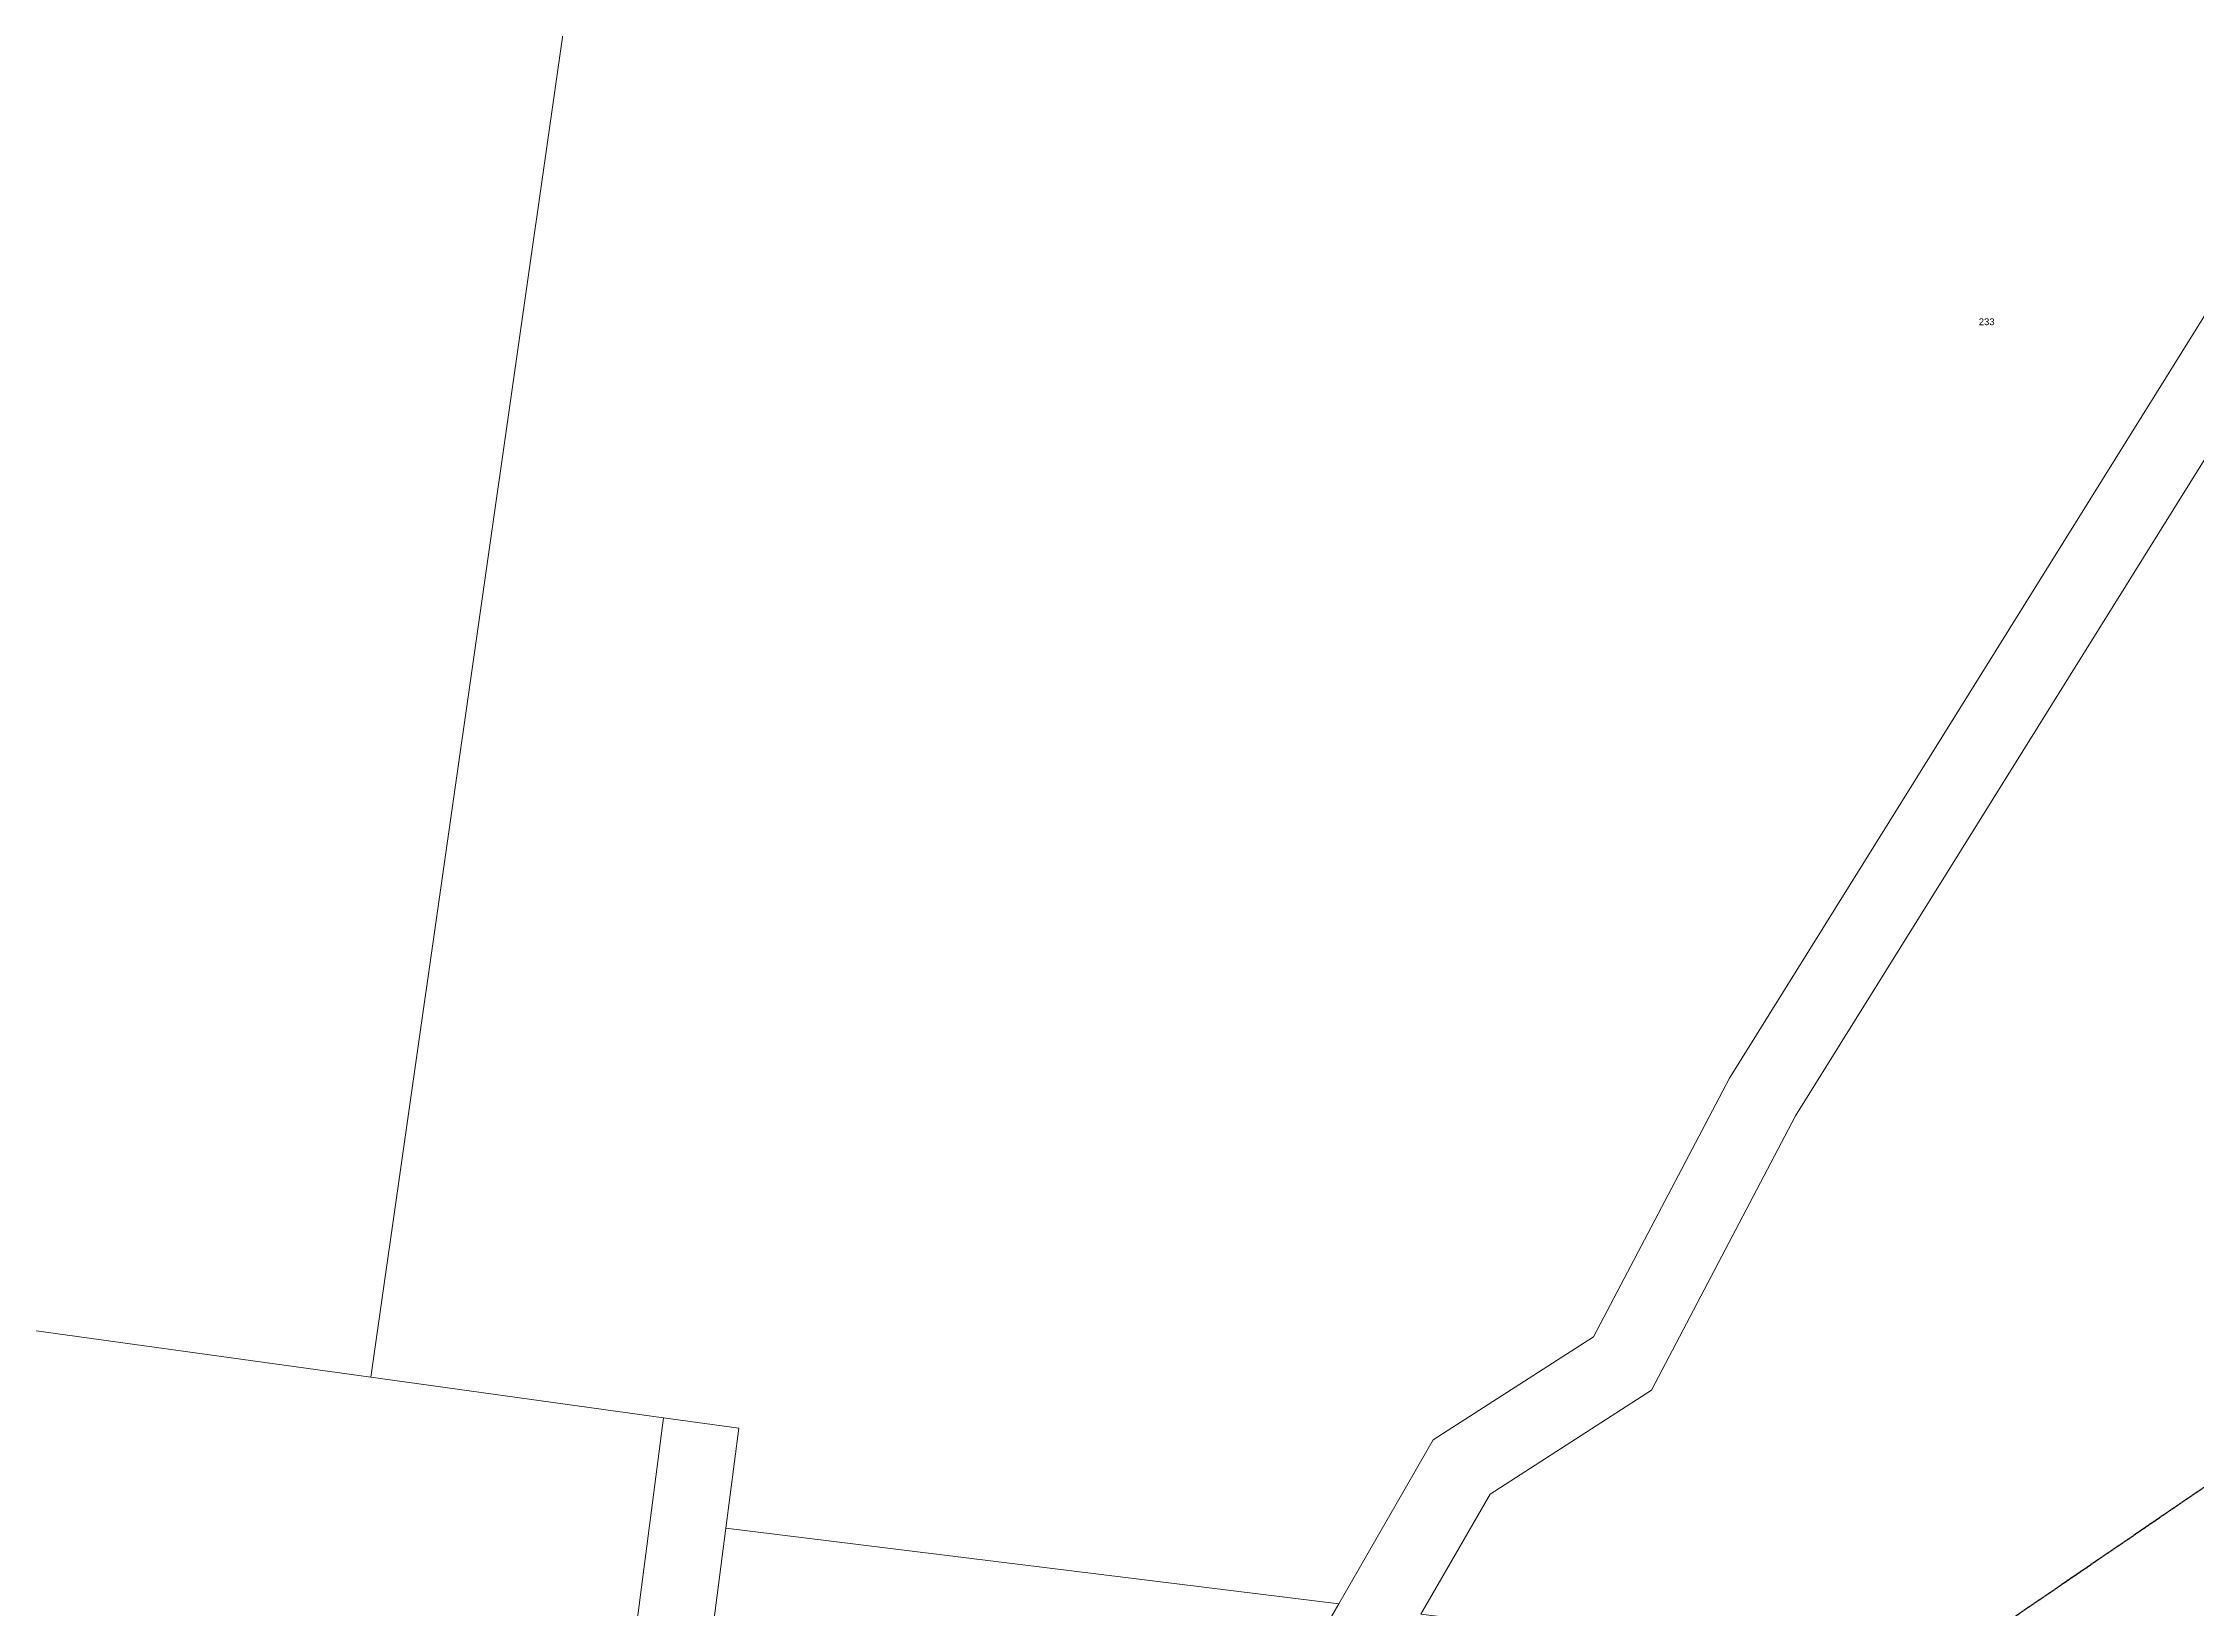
# Model space of a CAD drawing. Header units: metres. Extents: x 217988 to 221369, y 6281275 to 6284089.
# Drawn here: x 218723 to 219292, y 6282330 to 6282744 of the extents above; entities that cross this region are included whole.
import ezdxf

# ---------------------------------------------------------------- set-up
doc = ezdxf.new("R2010")
doc.units = ezdxf.units.M
doc.linetypes.add('Cable Exist OH', pattern=[1, 1, 0])
doc.layers.add('Cadastre Land Parcels_SP_EXT', color=9, linetype='Continuous', lineweight=5)
doc.layers.add('Cadastre Roads_SP_EXT', color=9, linetype='Continuous', lineweight=5)
doc.layers.add('Mains_HV_EXT', color=7, linetype='Continuous')
doc.styles.get("Standard").update_dxf_attribs({"font": 'arial.ttf'})

msp = doc.modelspace()

# ---------------------------------------------------------------- linework, layer by layer
at = {"layer": 'Cadastre Land Parcels_SP_EXT', "linetype": 'Continuous'}
for points in [[(219337.04, 6282807.56), (219385.58, 6282857.83), (219411.77, 6282938.42), (219305.89, 6282954.31), (219320.73, 6283067), (219323.69, 6283089.51), (219326.19, 6283109.01), (219114.41, 6283138.69), (219060.94, 6282770.51), (218867.81, 6282798.4), (218809.62, 6282391.67), (218886.99, 6282380.94), (218906.87, 6282378.2), (218903.46, 6282351.78), (219065.5, 6282331.76), (219090.44, 6282375.12), (219132.77, 6282402.34), (219168.69, 6282470.78), (219330.64, 6282730.76), (219337.04, 6282807.56)], [(219636.39, 6282904.78), (219544.19, 6282918.62), (219522.07, 6282921.93), (219431.93, 6282935.46), (219403.27, 6282847.24), (219356.54, 6282798.69), (219350.26, 6282724.23), (219186.18, 6282460.75), (219148.15, 6282388.24), (219105.45, 6282360.79), (219087.14, 6282329.06), (219368.86, 6282294.33), (219387.55, 6282430.77), (219568.64, 6282407.63), (219636.39, 6282904.78)], [(218867.81, 6282798.4), (218563.58, 6282842.45), (218552.46, 6282755.75), (218549.43, 6282732.01), (218526.86, 6282555.69), (218511.16, 6282433.01), (218809.62, 6282391.67), (218867.81, 6282798.4)], [(218803.32, 6281574.88), (218805.79, 6281594.39), (218806.12, 6281596.95), (218855.21, 6281977.32), (218837.82, 6281999.9), (218868.72, 6282239.85), (218886.99, 6282380.94), (218809.62, 6282391.67), (218511.16, 6282433.01), (218408.16, 6281627.82), (218803.32, 6281574.88)], [(218903.46, 6282351.78), (218906.87, 6282378.2), (218886.99, 6282380.94), (218868.72, 6282239.85), (218890.28, 6282249.58), (218903.46, 6282351.78)], [(219063.55, 6282328.37), (219065.5, 6282331.76), (218903.46, 6282351.78), (218890.28, 6282249.58), (219063.55, 6282328.37)]]:
    msp.add_lwpolyline(points, close=True, dxfattribs=at)
at = {"layer": 'Cadastre Roads_SP_EXT', "linetype": 'Continuous'}
msp.add_lwpolyline([(219087.14, 6282329.06), (219105.45, 6282360.79), (219148.15, 6282388.24), (219186.18, 6282460.75), (219350.26, 6282724.23), (219356.54, 6282798.69), (219403.27, 6282847.24), (219431.93, 6282935.46), (219522.07, 6282921.93), (219523.2, 6282931.98), (219524.32, 6282941.94), (219524.32, 6282941.94), (219437.59, 6282954.94), (219415.09, 6282958.28), (219411.77, 6282938.42), (219385.58, 6282857.83), (219337.04, 6282807.56), (219330.64, 6282730.76), (219168.69, 6282470.78), (219132.77, 6282402.34), (219090.44, 6282375.12), (219065.5, 6282331.76), (219063.55, 6282328.37)], dxfattribs=at)
at = {"layer": 'Mains_HV_EXT', "linetype": 'Cable Exist OH'}
msp.add_lwpolyline([(219608.2, 6282594.49), (219438.99, 6282468.54), (219318.15, 6282378.98), (219152.78, 6282265.82), (219020.52, 6282157.27)], dxfattribs=at)

# ---------------------------------------------------------------- texts
at = {"layer": 'Cadastre Land Parcels_SP_EXT'}
msp.add_text('233', height=1.8, dxfattribs=at).set_placement((219234.59, 6282669.84))

doc.saveas('drawing.dxf')
